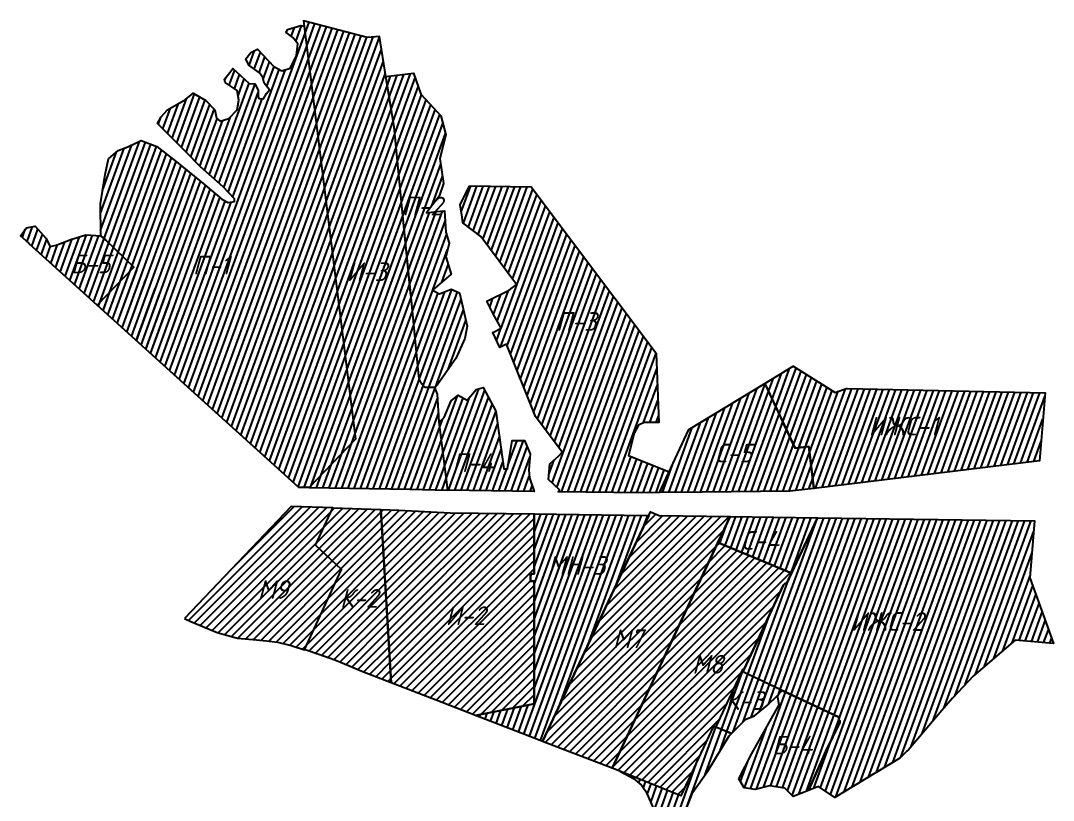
# Model space of a CAD drawing. Header units: millimetres. Extents: x 2242322 to 2245485, y 377443 to 382317.
# Drawn here: x 2242724 to 2245485, y 380232 to 382317 of the extents above; entities that cross this region are included whole.
import ezdxf

# ---------------------------------------------------------------- set-up
doc = ezdxf.new("R2010")
doc.units = ezdxf.units.MM
for name, color, linetype in [('Подписи_Участки_микрорайоны_Индивидуалка', 250, 'Continuous'), ('Подписи_Участки_микрорайоны_малоэтажка', 250, 'Continuous'), ('Подписи_Участки_микрорайоны_многоэтажка', 250, 'Continuous'), ('Участки_микрорайоны_здравоохранение_бытовое обслуживание', 4, 'Continuous'), ('Участки_микрорайоны_индивидуалка', 30, 'Continuous'), ('Участки_микрорайоны_инфраструктура', 252, 'Continuous'), ('Участки_микрорайоны_коммерческие', 10, 'Continuous'), ('Участки_микрорайоны_логистически_промышленный', 226, 'Continuous'), ('Участки_микрорайоны_малоэтажка', 70, 'Continuous'), ('Участки_микрорайоны_многоэтажка', 5, 'Continuous'), ('Участки_микрорайоны_социалка', 210, 'Continuous')]:
    doc.layers.add(name, color=color, linetype=linetype)
for name, color, linetype, transparency in [('Штриховка_Участки_микрорайоны_здравоохранение_бытовое обслуживание', 4, 'Continuous', 0.4), ('Штриховка_Участки_микрорайоны_индивидуалка', 30, 'Continuous', 0.4), ('Штриховка_Участки_микрорайоны_инфраструктура', 252, 'Continuous', 0.4), ('Штриховка_Участки_микрорайоны_коммерческие', 1, 'Continuous', 0.4), ('Штриховка_Участки_микрорайоны_логистически_промышленный', 226, 'Continuous', 0.4), ('Штриховка_Участки_микрорайоны_малоэтажка', 70, 'Continuous', 0.4), ('Штриховка_Участки_микрорайоны_многоэтажка', 5, 'Continuous', 0.4), ('Штриховка_Участки_микрорайоны_социалка', 210, 'Continuous', 0.4)]:
    doc.layers.add(name, color=color, linetype=linetype, transparency=transparency)
doc.styles.add('GOST-2.304_Type-B_italic', font='GOST Common Italic.ttf')

msp = doc.modelspace()

# ---------------------------------------------------------------- hatches: boundary and pattern name
at = {"layer": 'Штриховка_Участки_микрорайоны_здравоохранение_бытовое обслуживание'}
h = msp.add_hatch(dxfattribs=at)
h.set_pattern_fill('ANSI31', color=256, scale=5, angle=25)
h.paths.add_polyline_path([(2242724.2, 381741.5), (2242727.1, 381745.6), (2242739.6, 381763.1), (2242762.8, 381767.5), (2242791.2, 381734.7), (2242802.8, 381713), (2242819.6, 381716.4), (2242858.7, 381731.8), (2242898.7, 381744.3), (2242938.2, 381741.5), (2242952.2, 381729.9), (2242977.8, 381704.8), (2243026.5, 381657.5), (2242928.4, 381555.8), (2242746.8, 381719.7), (2242747.2, 381720.6)])
h = msp.add_hatch(dxfattribs=at)
h.set_pattern_fill('ANSI31', color=256, scale=5, angle=25)
h.paths.add_polyline_path([(2242928.4, 381555.8), (2243026.5, 381657.5), (2243073.2, 381610.8), (2243140.7, 381546.2), (2243172.3, 381511), (2243084.4, 381414.8)])
h = msp.add_hatch(dxfattribs=at)
h.set_pattern_fill('ANSI31', color=256, scale=5, angle=25)
edge = h.paths.add_edge_path()
edge.add_line((2244644.6, 380289.5), (2244678.9, 380357))
edge.add_line((2244678.9, 380357), (2244752.3, 380487.2))
edge.add_line((2244752.3, 380487.2), (2244747.6, 380512))
edge.add_line((2244747.6, 380512), (2244760, 380526))
edge.add_line((2244760, 380526), (2244913.9, 380453.8))
edge.add_line((2244913.9, 380453.8), (2244911.2, 380448.5))
edge.add_arc((2244908.7, 380443), 6, -25.7497, 64.867, ccw=False)
edge.add_line((2244914.1, 380440.4), (2244877, 380363.5))
edge.add_line((2244877, 380363.5), (2244830.9, 380258.6))
edge.add_line((2244830.9, 380258.6), (2244790.2, 380242.2))
edge.add_line((2244790.2, 380242.2), (2244767.7, 380264.6))
edge.add_line((2244767.7, 380264.6), (2244726.2, 380270.5))
edge.add_line((2244726.2, 380270.5), (2244688.4, 380261.1))
edge.add_line((2244688.4, 380261.1), (2244658.8, 380265.8))
edge.add_line((2244658.8, 380265.8), (2244644.6, 380289.5))
h = msp.add_hatch(dxfattribs=at)
h.set_pattern_fill('ANSI31', color=256, scale=5, angle=25)
h.paths.add_polyline_path([(2244326.5, 380309.6), (2244362.5, 380290.2), (2244384.5, 380272.7), (2244396.5, 380254.8), (2244419, 380202.8), (2244437.7, 380164), (2244458.9, 380128.4), (2244473.2, 380111.7), (2244490.7, 380173.5), (2244521.5, 380254), (2244562.9, 380312), (2244618.5, 380404.3), (2244624.8, 380410.6), (2244577.1, 380430.4), (2244489.4, 380243.6)])
at = {"layer": 'Штриховка_Участки_микрорайоны_индивидуалка'}
h = msp.add_hatch(dxfattribs=at)
h.set_pattern_fill('ANSI31', color=256, scale=5, angle=25)
h.paths.add_polyline_path([(2244714.2, 381346.5), (2244790.1, 381392.6), (2244810.9, 381379.7), (2244902.3, 381322.8), (2244931.7, 381333.3), (2244934.5, 381333.2), (2245300.6, 381325.2), (2245463.5, 381321.6), (2245448.5, 381139.7), (2244845.4, 381066.1), (2244831.8, 381178.1), (2244795.1, 381173.6), (2244792.4, 381179.3), (2244764.9, 381238.2), (2244762.4, 381243.6), (2244721.7, 381330.7)])
h = msp.add_hatch(dxfattribs=at)
h.set_pattern_fill('ANSI31', color=256, scale=5, angle=25)
edge = h.paths.add_edge_path()
edge.add_arc((2244663, 380578.2), 6, 154.8671, 244.8671, ccw=False)
edge.add_line((2244657.5, 380580.7), (2244764.3, 380808.4))
edge.add_arc((2244769.8, 380805.9), 6, 64.8671, 154.8671, ccw=False)
edge.add_line((2244772.3, 380811.3), (2244777.4, 380822.2))
edge.add_line((2244777.4, 380822.2), (2244855.1, 380987.7))
edge.add_line((2244855.1, 380987.7), (2245435.2, 380979.7))
edge.add_line((2245435.2, 380979.7), (2245422.7, 380826.6))
edge.add_line((2245422.7, 380826.6), (2245485.4, 380651))
edge.add_line((2245485.4, 380651), (2245383.1, 380659.9))
edge.add_line((2245383.1, 380659.9), (2245271.9, 380565.3))
edge.add_line((2245271.9, 380565.3), (2245216.2, 380504.8))
edge.add_line((2245216.2, 380504.8), (2245187, 380472.6))
edge.add_line((2245187, 380472.6), (2245098, 380367.4))
edge.add_line((2245098, 380367.4), (2245093.3, 380363.1))
edge.add_line((2245093.3, 380363.1), (2245075.4, 380345.1))
edge.add_line((2245075.4, 380345.1), (2245012, 380306.7))
edge.add_line((2245012, 380306.7), (2245008.9, 380304.9))
edge.add_line((2245008.9, 380304.9), (2245005.8, 380303))
edge.add_line((2245005.8, 380303), (2244901.4, 380239.8))
edge.add_line((2244901.4, 380239.8), (2244857.6, 380269.4))
edge.add_line((2244857.6, 380269.4), (2244830.9, 380258.6))
edge.add_line((2244830.9, 380258.6), (2244877, 380363.5))
edge.add_line((2244877, 380363.5), (2244914.1, 380440.4))
edge.add_arc((2244908.7, 380443), 6, 334.2503, 424.867)
edge.add_line((2244911.2, 380448.5), (2244913.9, 380453.8))
edge.add_line((2244913.9, 380453.8), (2244660.4, 380572.8))
at = {"layer": 'Штриховка_Участки_микрорайоны_инфраструктура'}
h = msp.add_hatch(dxfattribs=at)
h.set_pattern_fill('ANSI31', color=256, scale=5, angle=25)
edge = h.paths.add_edge_path()
edge.add_line((2243495.5, 381068.2), (2243765.2, 381063.6))
edge.add_line((2243765.2, 381063.6), (2243866.2, 381061.7))
edge.add_line((2243866.2, 381061.7), (2243843.6, 381243.1))
edge.add_line((2243843.6, 381243.1), (2243839, 381318.2))
edge.add_line((2243839, 381318.2), (2243832, 381335.7))
edge.add_line((2243832, 381335.7), (2243806.3, 381335.7))
edge.add_arc((2243831.6, 381370.4), 42.9, 192.7268, 233.885, ccw=False)
edge.add_line((2243789.7, 381360.9), (2243789, 381366.4))
edge.add_line((2243789, 381366.4), (2243768.1, 381577.1))
edge.add_line((2243768.1, 381577.1), (2243750, 381759.9))
edge.add_line((2243750, 381759.9), (2243746.5, 381795))
edge.add_line((2243746.5, 381795), (2243722.8, 382033.1))
edge.add_line((2243722.8, 382033.1), (2243701, 382166.9))
edge.add_line((2243701, 382166.9), (2243683.4, 382274.6))
edge.add_line((2243683.4, 382274.6), (2243650.9, 382271.9))
edge.add_line((2243650.9, 382271.9), (2243480.9, 382316.6))
edge.add_line((2243480.9, 382316.6), (2243482.7, 382301.8))
edge.add_line((2243482.7, 382301.8), (2243619.4, 381197.9))
edge.add_line((2243619.4, 381197.9), (2243495.5, 381068.2))
h = msp.add_hatch(dxfattribs=at)
h.set_pattern_fill('ANSI31', color=256, scale=5)
h.paths.add_polyline_path([(2243687.1, 381009.3), (2243735.5, 381007.5), (2243872.9, 381000.7), (2244097.2, 380997.6), (2244097.1, 380985.2), (2244097.1, 380979.2), (2244097.1, 380837.2), (2244087, 380837.2), (2244087, 380818), (2244097, 380818), (2244097, 380682.9), (2244096.9, 380591.2), (2244096.9, 380586.5), (2244096.9, 380581.3), (2244096.8, 380490.2), (2243940.7, 380458.9), (2243835, 380499.7), (2243715, 380546.1)])
at = {"layer": 'Штриховка_Участки_микрорайоны_коммерческие'}
h = msp.add_hatch(dxfattribs=at)
h.set_pattern_fill('ANSI31', color=256, scale=5, angle=25)
h.paths.add_polyline_path([(2244714.2, 381346.5), (2244790.1, 381392.6), (2244810.9, 381379.7), (2244900.4, 381324), (2244856.1, 381318.6), (2244861.8, 381271.4), (2244832.5, 381267.8), (2244842.6, 381185.5), (2244792.4, 381179.3)])
h = msp.add_hatch(dxfattribs=at)
h.set_pattern_fill('ANSI31', color=256, scale=5)
h.paths.add_polyline_path([(2243514.2, 380917.4), (2243559.3, 381013.9), (2243687.1, 381009.3), (2243715, 380546.1), (2243636.8, 380576.4), (2243604.9, 380590.1), (2243563.9, 380606.6), (2243521.3, 380621.8), (2243487.6, 380633.2), (2243483.4, 380634.5), (2243582.5, 380848.8), (2243512.9, 380914.6)])
h = msp.add_hatch(dxfattribs=at)
h.set_pattern_fill('ANSI31', color=256, scale=5, angle=25)
edge = h.paths.add_edge_path()
edge.add_line((2244582.6, 380428.1), (2244624.8, 380410.6))
edge.add_line((2244624.8, 380410.6), (2244663.5, 380449.3))
edge.add_line((2244663.5, 380449.3), (2244686, 380457.5))
edge.add_line((2244686, 380457.5), (2244721.5, 380486))
edge.add_line((2244721.5, 380486), (2244747.6, 380512))
edge.add_line((2244747.6, 380512), (2244760, 380526))
edge.add_line((2244760, 380526), (2244660.4, 380572.8))
edge.add_arc((2244663, 380578.2), 6, 154.8671, 244.8671, ccw=False)
edge.add_line((2244657.5, 380580.7), (2244654.6, 380581.5))
edge.add_line((2244654.6, 380581.5), (2244582.6, 380428.1))
at = {"layer": 'Штриховка_Участки_микрорайоны_логистически_промышленный'}
h = msp.add_hatch(dxfattribs=at)
h.set_pattern_fill('ANSI31', color=256, scale=5, angle=25)
h.paths.add_polyline_path([(2242928.4, 381555.8), (2243026.5, 381657.5), (2242977.8, 381704.8), (2242952.2, 381729.9), (2242938.2, 381741.5), (2242937.8, 381826.8), (2242949.8, 381905.3), (2242959.4, 381946.8), (2242985, 381969.4), (2243011, 381979.6), (2243046.7, 381996), (2243088.6, 381980), (2243141.2, 381939.1), (2243216.4, 381877.8), (2243261.7, 381839.3), (2243279, 381830.1), (2243295.9, 381833.5), (2243296.4, 381840.3), (2243266, 381872.1), (2243205.3, 381926.1), (2243166.2, 381965.6), (2243122.4, 382009.9), (2243090.1, 382041.3), (2243100.2, 382059.6), (2243116.6, 382077.9), (2243165.3, 382105.8), (2243185.5, 382122.7), (2243219.2, 382103.4), (2243243.3, 382077.9), (2243248.2, 382055.7), (2243257.3, 382048), (2243280.9, 382054.8), (2243303.1, 382077.9), (2243307.5, 382104.4), (2243303.1, 382129.5), (2243270.8, 382151.6), (2243269.4, 382159.8), (2243283.8, 382178.2), (2243291.5, 382188.8), (2243312.3, 382170), (2243335.4, 382148.8), (2243350.8, 382147.8), (2243359.5, 382130.9), (2243359.5, 382113.1), (2243361.4, 382108.3), (2243373.5, 382107.3), (2243381.7, 382122.2), (2243389.9, 382131.9), (2243375.4, 382149.7), (2243371.6, 382164.7), (2243362.4, 382176.7), (2243334, 382197.9), (2243326.7, 382214.3), (2243339.7, 382231.2), (2243357.6, 382240.8), (2243401, 382194.5), (2243422.2, 382182.5), (2243444.8, 382189.7), (2243461.7, 382223.5), (2243465.1, 382254.8), (2243451.6, 382271.2), (2243433.7, 382284.7), (2243437.6, 382293.2), (2243473.3, 382303.5), (2243482.7, 382301.8), (2243619.4, 381197.9), (2243495.5, 381068.2), (2243467.8, 381068.7)])
h = msp.add_hatch(dxfattribs=at)
h.set_pattern_fill('ANSI31', color=256, scale=5, angle=25)
edge = h.paths.add_edge_path()
edge.add_line((2243701, 382166.9), (2243774.7, 382176))
edge.add_line((2243774.7, 382176), (2243794.6, 382119.8))
edge.add_line((2243794.6, 382119.8), (2243828.5, 382083.2))
edge.add_line((2243828.5, 382083.2), (2243847.7, 382062.5))
edge.add_line((2243847.7, 382062.5), (2243861.1, 382011.3))
edge.add_line((2243861.1, 382011.3), (2243845.3, 381948))
edge.add_line((2243845.3, 381948), (2243855, 381881.1))
edge.add_line((2243855, 381881.1), (2243842.9, 381847))
edge.add_line((2243842.9, 381847), (2243809.3, 381802.8))
edge.add_line((2243809.3, 381802.8), (2243836.2, 381806.1))
edge.add_line((2243836.2, 381806.1), (2243857.5, 381808.1))
edge.add_line((2243857.5, 381808.1), (2243861.1, 381750.8))
edge.add_line((2243861.1, 381750.8), (2243869.6, 381721.6))
edge.add_line((2243869.6, 381721.6), (2243861.1, 381685.1))
edge.add_line((2243861.1, 381685.1), (2243875.7, 381638.8))
edge.add_line((2243875.7, 381638.8), (2243825.8, 381596.3))
edge.add_line((2243825.8, 381596.3), (2243844.1, 381586.5))
edge.add_line((2243844.1, 381586.5), (2243875.7, 381598.7))
edge.add_line((2243875.7, 381598.7), (2243897.6, 381589))
edge.add_line((2243897.6, 381589), (2243918.3, 381500.1))
edge.add_line((2243918.3, 381500.1), (2243912.2, 381467.2))
edge.add_line((2243912.2, 381467.2), (2243887.9, 381413.7))
edge.add_line((2243887.9, 381413.7), (2243838, 381341.8))
edge.add_line((2243838, 381341.8), (2243832, 381335.7))
edge.add_line((2243832, 381335.7), (2243806.3, 381335.7))
edge.add_arc((2243831.6, 381370.4), 42.9, 192.7267, 233.885, ccw=False)
edge.add_line((2243789.7, 381360.9), (2243789, 381366.4))
edge.add_line((2243789, 381366.4), (2243768.1, 381577.1))
edge.add_line((2243768.1, 381577.1), (2243766.9, 381588.9))
edge.add_line((2243766.9, 381588.9), (2243746.5, 381795))
edge.add_line((2243746.5, 381795), (2243722.8, 382033.1))
edge.add_line((2243722.8, 382033.1), (2243710.4, 382109.4))
edge.add_line((2243710.4, 382109.4), (2243701, 382166.9))
h = msp.add_hatch(dxfattribs=at)
h.set_pattern_fill('ANSI31', color=256, scale=5, angle=25)
h.paths.add_polyline_path([(2243924, 381874.7), (2244088.9, 381872.4), (2244423.5, 381428), (2244430.6, 381242.2), (2244391.3, 381242.6), (2244376.5, 381235.4), (2244364.2, 381213.8), (2244349.1, 381154.4), (2244453.6, 381112.4), (2244458.3, 381110.6), (2244432.2, 381055), (2244384.6, 381053.9), (2244161.3, 381056.8), (2244165, 381061.8), (2244135.5, 381090.2), (2244138.9, 381132.1), (2244162.2, 381152), (2244172.4, 381162.8), (2244101.1, 381258), (2244023.6, 381451.8), (2244005, 381442.5), (2243986.3, 381482.7), (2244009, 381494), (2243987.4, 381532.6), (2243970.6, 381566.2), (2244030.5, 381596.2), (2244050.4, 381611), (2243954.5, 381739.1), (2243906.9, 381776.5), (2243904.5, 381790.8), (2243899, 381824.2)])
h = msp.add_hatch(dxfattribs=at)
h.set_pattern_fill('ANSI31', color=256, scale=5, angle=25)
h.paths.add_polyline_path([(2243866.2, 381061.7), (2243843.6, 381243.1), (2243856.7, 381255.6), (2243875.4, 381300.4), (2243894, 381315.3), (2243918.3, 381302.2), (2243942.5, 381330.2), (2243961.2, 381335.8), (2243994.8, 381272.4), (2244016, 381118.5), (2244025.6, 381118.5), (2244038.7, 381194), (2244071.4, 381194), (2244086.7, 381158.8), (2244083.3, 381115.7), (2244084.4, 381094.1), (2244097, 381057.9)])
at = {"layer": 'Штриховка_Участки_микрорайоны_малоэтажка'}
h = msp.add_hatch(dxfattribs=at)
h.set_pattern_fill('ANSI31', color=256, scale=5)
h.paths.add_polyline_path([(2243162.7, 380717.9), (2243178.8, 380709.9), (2243249.5, 380681.1), (2243268.5, 380675.7), (2243303.8, 380665.6), (2243354.5, 380661.5), (2243381.7, 380658.8), (2243411.3, 380654.8), (2243447.6, 380645.6), (2243483.4, 380634.5), (2243582.5, 380848.8), (2243512.9, 380914.6), (2243559.3, 381013.9), (2243447.1, 381017.2)])
h = msp.add_hatch(dxfattribs=at)
h.set_pattern_fill('ANSI31', color=256, scale=5)
h.paths.add_polyline_path([(2244119.9, 380389.6), (2244407.9, 381003.2), (2244431.1, 380993.5), (2244621.3, 380990.9), (2244305.5, 380317.8)])
h = msp.add_hatch(dxfattribs=at)
h.set_pattern_fill('ANSI31', color=256, scale=5)
edge = h.paths.add_edge_path()
edge.add_line((2244588.7, 380921.5), (2244785.6, 380839.7))
edge.add_line((2244785.6, 380839.7), (2244772.3, 380811.3))
edge.add_arc((2244769.8, 380805.9), 6, 64.8671, 154.8671)
edge.add_line((2244764.3, 380808.4), (2244657.5, 380580.7))
edge.add_line((2244657.5, 380580.7), (2244654.6, 380581.5))
edge.add_line((2244654.6, 380581.5), (2244582.6, 380428.1))
edge.add_line((2244582.6, 380428.1), (2244577.1, 380430.4))
edge.add_line((2244577.1, 380430.4), (2244489.4, 380243.6))
edge.add_line((2244489.4, 380243.6), (2244326.5, 380309.6))
edge.add_line((2244326.5, 380309.6), (2244305.5, 380317.8))
edge.add_line((2244305.5, 380317.8), (2244588.7, 380921.5))
at = {"layer": 'Штриховка_Участки_микрорайоны_многоэтажка'}
h = msp.add_hatch(dxfattribs=at)
h.set_pattern_fill('ANSI31', color=256, scale=5, angle=25)
h.paths.add_polyline_path([(2244097.2, 380997.6), (2244397.8, 380993.4), (2244403.6, 380994), (2244119.9, 380389.6), (2244096.8, 380398.5), (2243940.7, 380458.9), (2244096.8, 380490.2), (2244097, 380818), (2244087, 380818), (2244087, 380837.2), (2244097.1, 380837.2)])
at = {"layer": 'Штриховка_Участки_микрорайоны_социалка'}
h = msp.add_hatch(dxfattribs=at)
h.set_pattern_fill('ANSI31', color=256, scale=5, angle=25)
h.paths.add_polyline_path([(2244781.2, 381058.3), (2244546.2, 381056.1), (2244432.2, 381055), (2244511.1, 381223.1), (2244714.2, 381346.5), (2244795.1, 381173.6), (2244831.8, 381178.1), (2244845.4, 381066.1)])
h = msp.add_hatch(dxfattribs=at)
h.set_pattern_fill('ANSI31', color=256, scale=5, angle=25)
h.paths.add_polyline_path([(2244588.7, 380921.5), (2244621.3, 380990.9), (2244855.1, 380987.7), (2244785.6, 380839.7)])

# ---------------------------------------------------------------- linework, layer by layer
at = {"layer": 'Участки_микрорайоны_здравоохранение_бытовое обслуживание'}
for points in [[(2242724.2, 381741.5), (2242727.1, 381745.6), (2242739.6, 381763.1), (2242762.8, 381767.5), (2242791.2, 381734.7), (2242802.8, 381713), (2242819.6, 381716.4), (2242858.7, 381731.8), (2242898.7, 381744.3), (2242938.2, 381741.5), (2242952.2, 381729.9), (2242977.8, 381704.8), (2243026.5, 381657.5), (2242928.4, 381555.8), (2242746.8, 381719.7), (2242747.2, 381720.6)], [(2244326.5, 380309.6), (2244362.5, 380290.2), (2244384.5, 380272.7), (2244396.5, 380254.8), (2244419, 380202.8), (2244437.7, 380164), (2244458.9, 380128.4), (2244473.2, 380111.7), (2244490.7, 380173.5), (2244521.5, 380254), (2244562.9, 380312), (2244618.5, 380404.3), (2244624.8, 380410.6), (2244577.1, 380430.4), (2244489.4, 380243.6)]]:
    msp.add_lwpolyline(points, close=True, dxfattribs=at)
msp.add_lwpolyline([(2244644.6, 380289.5), (2244678.9, 380357), (2244752.3, 380487.2), (2244747.6, 380512), (2244760, 380526), (2244913.9, 380453.8), (2244911.2, 380448.5, -0.41737), (2244914.1, 380440.4), (2244877, 380363.5), (2244830.9, 380258.6), (2244790.2, 380242.2), (2244767.7, 380264.6), (2244726.2, 380270.5), (2244688.4, 380261.1), (2244658.8, 380265.8)], format="xyb", close=True, dxfattribs=at)
at = {"layer": 'Участки_микрорайоны_индивидуалка'}
msp.add_lwpolyline([(2244714.2, 381346.5), (2244790.1, 381392.6), (2244810.9, 381379.7), (2244902.3, 381322.8), (2244931.7, 381333.3), (2244934.5, 381333.2), (2245300.6, 381325.2), (2245463.5, 381321.6), (2245448.5, 381139.7), (2244845.4, 381066.1), (2244831.8, 381178.1), (2244795.1, 381173.6), (2244792.4, 381179.3), (2244764.9, 381238.2), (2244762.4, 381243.6), (2244721.7, 381330.7)], close=True, dxfattribs=at)
msp.add_lwpolyline([(2244660.4, 380572.8, -0.414214), (2244657.5, 380580.7), (2244764.3, 380808.4, -0.414214), (2244772.3, 380811.3), (2244777.4, 380822.2), (2244855.1, 380987.7), (2245435.2, 380979.7), (2245422.7, 380826.6), (2245485.4, 380651), (2245383.1, 380659.9), (2245271.9, 380565.3), (2245216.2, 380504.8), (2245187, 380472.6), (2245098, 380367.4), (2245093.3, 380363.1), (2245075.4, 380345.1), (2245012, 380306.7), (2245008.9, 380304.9), (2245005.8, 380303), (2244901.4, 380239.8), (2244857.6, 380269.4), (2244830.9, 380258.6), (2244877, 380363.5), (2244914.1, 380440.4, 0.41737), (2244911.2, 380448.5), (2244913.9, 380453.8)], format="xyb", close=True, dxfattribs=at)
at = {"layer": 'Участки_микрорайоны_инфраструктура'}
msp.add_lwpolyline([(2243495.5, 381068.2), (2243765.2, 381063.6), (2243866.2, 381061.7), (2243843.6, 381243.1), (2243839, 381318.2), (2243832, 381335.7), (2243806.3, 381335.7, -0.181542), (2243789.7, 381360.9), (2243789, 381366.4), (2243768.1, 381577.1), (2243750, 381759.9), (2243746.5, 381795), (2243722.8, 382033.1), (2243701, 382166.9), (2243683.4, 382274.6), (2243650.9, 382271.9), (2243480.9, 382316.6), (2243482.7, 382301.8), (2243619.4, 381197.9)], format="xyb", close=True, dxfattribs=at)
msp.add_lwpolyline([(2243687.1, 381009.3), (2243735.5, 381007.5), (2243872.9, 381000.7), (2244097.2, 380997.6), (2244097.1, 380985.2), (2244097.1, 380979.2), (2244097.1, 380837.2), (2244087, 380837.2), (2244087, 380818), (2244097, 380818), (2244097, 380682.9), (2244096.9, 380591.2), (2244096.9, 380586.5), (2244096.9, 380581.3), (2244096.8, 380490.2), (2243940.7, 380458.9), (2243835, 380499.7), (2243715, 380546.1)], close=True, dxfattribs=at)
at = {"layer": 'Участки_микрорайоны_коммерческие'}
msp.add_lwpolyline([(2243514.2, 380917.4), (2243559.3, 381013.9), (2243687.1, 381009.3), (2243715, 380546.1), (2243636.8, 380576.4), (2243604.9, 380590.1), (2243563.9, 380606.6), (2243521.3, 380621.8), (2243487.6, 380633.2), (2243483.4, 380634.5), (2243582.5, 380848.8), (2243512.9, 380914.6)], close=True, dxfattribs=at)
msp.add_lwpolyline([(2244582.6, 380428.1), (2244624.8, 380410.6), (2244663.5, 380449.3), (2244686, 380457.5), (2244721.5, 380486), (2244747.6, 380512), (2244760, 380526), (2244660.4, 380572.8, -0.414214), (2244657.5, 380580.7), (2244654.6, 380581.5)], format="xyb", close=True, dxfattribs=at)
at = {"layer": 'Участки_микрорайоны_логистически_промышленный'}
for points in [[(2242928.4, 381555.8), (2243026.5, 381657.5), (2242977.8, 381704.8), (2242952.2, 381729.9), (2242938.2, 381741.5), (2242937.8, 381826.8), (2242949.8, 381905.3), (2242959.4, 381946.8), (2242985, 381969.4), (2243011, 381979.6), (2243046.7, 381996), (2243088.6, 381980), (2243141.2, 381939.1), (2243216.4, 381877.8), (2243261.7, 381839.3), (2243279, 381830.1), (2243295.9, 381833.5), (2243296.4, 381840.3), (2243266, 381872.1), (2243205.3, 381926.1), (2243166.2, 381965.6), (2243122.4, 382009.9), (2243090.1, 382041.3), (2243100.2, 382059.6), (2243116.6, 382077.9), (2243165.3, 382105.8), (2243185.5, 382122.7), (2243219.2, 382103.4), (2243243.3, 382077.9), (2243248.2, 382055.7), (2243257.3, 382048), (2243280.9, 382054.8), (2243303.1, 382077.9), (2243307.5, 382104.4), (2243303.1, 382129.5), (2243270.8, 382151.6), (2243269.4, 382159.8), (2243283.8, 382178.2), (2243291.5, 382188.8), (2243312.3, 382170), (2243335.4, 382148.8), (2243350.8, 382147.8), (2243359.5, 382130.9), (2243359.5, 382113.1), (2243361.4, 382108.3), (2243373.5, 382107.3), (2243381.7, 382122.2), (2243389.9, 382131.9), (2243375.4, 382149.7), (2243371.6, 382164.7), (2243362.4, 382176.7), (2243334, 382197.9), (2243326.7, 382214.3), (2243339.7, 382231.2), (2243357.6, 382240.8), (2243401, 382194.5), (2243422.2, 382182.5), (2243444.8, 382189.7), (2243461.7, 382223.5), (2243465.1, 382254.8), (2243451.6, 382271.2), (2243433.7, 382284.7), (2243437.6, 382293.2), (2243473.3, 382303.5), (2243482.7, 382301.8), (2243619.4, 381197.9), (2243495.5, 381068.2), (2243467.8, 381068.7)], [(2243924, 381874.7), (2244088.9, 381872.4), (2244423.5, 381428), (2244430.6, 381242.2), (2244391.3, 381242.6), (2244376.5, 381235.4), (2244364.2, 381213.8), (2244349.1, 381154.4), (2244453.6, 381112.4), (2244458.3, 381110.6), (2244432.2, 381055), (2244384.6, 381053.9), (2244161.3, 381056.8), (2244165, 381061.8), (2244135.5, 381090.2), (2244138.9, 381132.1), (2244162.2, 381152), (2244172.4, 381162.8), (2244101.1, 381258), (2244023.6, 381451.8), (2244005, 381442.5), (2243986.3, 381482.7), (2244009, 381494), (2243987.4, 381532.6), (2243970.6, 381566.2), (2244030.5, 381596.2), (2244050.4, 381611), (2243954.5, 381739.1), (2243906.9, 381776.5), (2243904.5, 381790.8), (2243899, 381824.2)], [(2243866.2, 381061.7), (2243843.6, 381243.1), (2243856.7, 381255.6), (2243875.4, 381300.4), (2243894, 381315.3), (2243918.3, 381302.2), (2243942.5, 381330.2), (2243961.2, 381335.8), (2243994.8, 381272.4), (2244016, 381118.5), (2244025.6, 381118.5), (2244038.7, 381194), (2244071.4, 381194), (2244086.7, 381158.8), (2244083.3, 381115.7), (2244084.4, 381094.1), (2244097, 381057.9)]]:
    msp.add_lwpolyline(points, close=True, dxfattribs=at)
msp.add_lwpolyline([(2243701, 382166.9), (2243774.7, 382176), (2243794.6, 382119.8), (2243828.5, 382083.2), (2243847.7, 382062.5), (2243861.1, 382011.3), (2243845.3, 381948), (2243855, 381881.1), (2243842.9, 381847), (2243809.3, 381802.8), (2243836.2, 381806.1), (2243857.5, 381808.1), (2243861.1, 381750.8), (2243869.6, 381721.6), (2243861.1, 381685.1), (2243875.7, 381638.8), (2243825.8, 381596.3), (2243844.1, 381586.5), (2243875.7, 381598.7), (2243897.6, 381589), (2243918.3, 381500.1), (2243912.2, 381467.2), (2243887.9, 381413.7), (2243838, 381341.8), (2243832, 381335.7), (2243806.3, 381335.7, -0.181543), (2243789.7, 381360.9), (2243789, 381366.4), (2243768.1, 381577.1), (2243766.9, 381588.9), (2243746.5, 381795), (2243722.8, 382033.1), (2243710.4, 382109.4)], format="xyb", close=True, dxfattribs=at)
at = {"layer": 'Участки_микрорайоны_малоэтажка'}
for points in [[(2243162.7, 380717.9), (2243178.8, 380709.9), (2243249.5, 380681.1), (2243268.5, 380675.7), (2243303.8, 380665.6), (2243354.5, 380661.5), (2243381.7, 380658.8), (2243411.3, 380654.8), (2243447.6, 380645.6), (2243483.4, 380634.5), (2243582.5, 380848.8), (2243512.9, 380914.6), (2243559.3, 381013.9), (2243447.1, 381017.2)], [(2244119.9, 380389.6), (2244407.9, 381003.2), (2244431.1, 380993.5), (2244621.3, 380990.9), (2244305.5, 380317.8)]]:
    msp.add_lwpolyline(points, close=True, dxfattribs=at)
msp.add_lwpolyline([(2244588.7, 380921.5), (2244785.6, 380839.7), (2244772.3, 380811.3, 0.414214), (2244764.3, 380808.4), (2244657.5, 380580.7), (2244654.6, 380581.5), (2244582.6, 380428.1), (2244577.1, 380430.4), (2244489.4, 380243.6), (2244326.5, 380309.6), (2244305.5, 380317.8)], format="xyb", close=True, dxfattribs=at)
at = {"layer": 'Участки_микрорайоны_многоэтажка'}
msp.add_lwpolyline([(2244097.2, 380997.6), (2244397.8, 380993.4), (2244403.6, 380994), (2244119.9, 380389.6), (2244096.8, 380398.5), (2243940.7, 380458.9), (2244096.8, 380490.2), (2244097, 380818), (2244087, 380818), (2244087, 380837.2), (2244097.1, 380837.2)], close=True, dxfattribs=at)
at = {"layer": 'Участки_микрорайоны_социалка'}
for points in [[(2244781.2, 381058.3), (2244546.2, 381056.1), (2244432.2, 381055), (2244511.1, 381223.1), (2244714.2, 381346.5), (2244795.1, 381173.6), (2244831.8, 381178.1), (2244845.4, 381066.1)], [(2244588.7, 380921.5), (2244621.3, 380990.9), (2244855.1, 380987.7), (2244785.6, 380839.7)]]:
    msp.add_lwpolyline(points, close=True, dxfattribs=at)

# ---------------------------------------------------------------- texts
at = {"layer": 'Подписи_Участки_микрорайоны_Индивидуалка', "char_height": 50, "attachment_point": 1, "style": 'GOST-2.304_Type-B_italic'}
for s, width, insert in [('П-2', 271.602, (2243744.4, 381845.8)), ('Б-5', 271.602, (2242858.4, 381691.3)), ('П-1', 271.602, (2243184.5, 381687.8)), ('И-3', 271.602, (2243596, 381670.5)), ('П-3', 271.602, (2244155.8, 381537.2)), ('ИЖС-1', 271.602, (2244991.6, 381257.6)), ('С-5', 271.602, (2244581.2, 381185.3)), ('П-4', 271.602, (2243877.6, 381159.7)), ('С-4', 271.602, (2244651.5, 380951.9)), ('К-2', 271.602, (2243577.9, 380797)), ('И-2', 271.602, (2243860.2, 380750.7)), ('ИЖС-2', 247.417, (2244944, 380735.1)), ('К-3', 271.602, (2244608.3, 380523.6)), ('Б-4', 271.602, (2244733.7, 380404.6))]:
    msp.add_mtext_dynamic_manual_height_columns(s, width=width, gutter_width=12.5, heights=[0], dxfattribs=dict(at, insert=insert))
at = {"layer": 'Подписи_Участки_микрорайоны_малоэтажка', "char_height": 50, "attachment_point": 1, "style": 'GOST-2.304_Type-B_italic'}
for s, width, insert in [('М9', 93.115, (2243358.4, 380820.5)), ('М7', 141.428, (2244307.5, 380689.1)), ('М8', 70.849, (2244519.8, 380620.7))]:
    msp.add_mtext_dynamic_manual_height_columns(s, width=width, gutter_width=12.5, heights=[0], dxfattribs=dict(at, insert=insert))
at = {"layer": 'Подписи_Участки_микрорайоны_многоэтажка', "insert": (2244133.1, 380884.8), "char_height": 50, "attachment_point": 1, "style": 'GOST-2.304_Type-B_italic'}
msp.add_mtext_dynamic_manual_height_columns('МН-3', width=670.608, gutter_width=12.5, heights=[0], dxfattribs=at)

doc.saveas('drawing.dxf')
